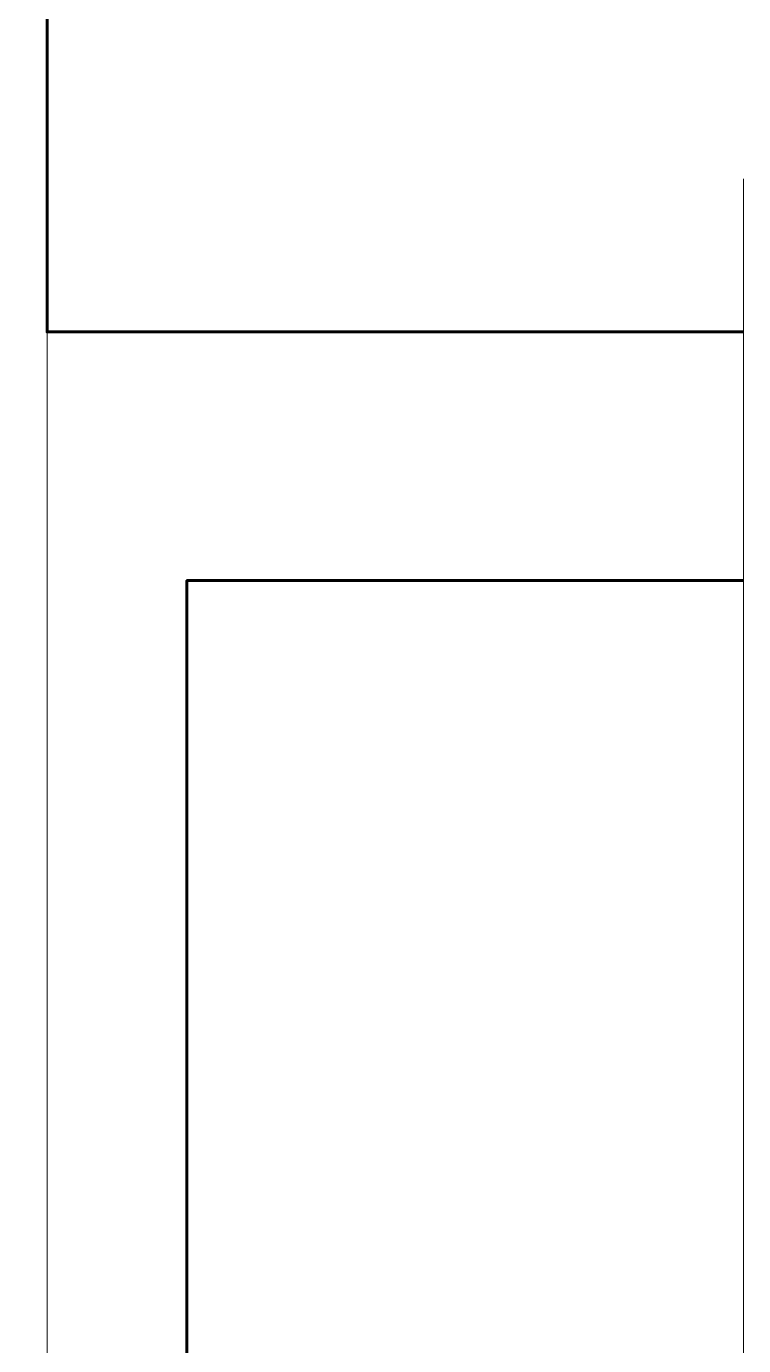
# Model space of a CAD drawing. Header units: millimetres. Extents: x 653176 to 972033, y 753746 to 925850.
# Drawn here: x 778518 to 780160, y 765245 to 768268 of the extents above; entities that cross this region are included whole.
import ezdxf

# ---------------------------------------------------------------- set-up
doc = ezdxf.new("R2010")
doc.units = ezdxf.units.MM
doc.header["$LTSCALE"] = 10
doc.layers.add('!обводка помещений', color=10, linetype='Continuous', lineweight=20)
doc.layers.add('wall', color=95, linetype='Continuous', lineweight=60)

msp = doc.modelspace()

# ---------------------------------------------------------------- linework, layer by layer
at = {"layer": '!обводка помещений', "color": 7}
msp.add_line((778565.4, 761947.6), (778565.4, 772717.6), dxfattribs=at)
at = {"layer": '!обводка помещений', "color": 7, "lineweight": 20}
for p, q in [((780159.9, 767918.1), (780159.9, 756565.1)), ((780159.9, 766997.6), (778885.4, 766997.6)), ((778885.4, 766997.6), (778885.4, 761947.6))]:
    msp.add_line(p, q, dxfattribs=at)
at = {"layer": 'wall'}
for points in [[(780159.9, 767567.6), (778565.4, 767567.6), (778565.4, 772717.6), (779175.4, 772717.6), (779175.4, 773953.7)], [(776665.4, 762517.6), (776665.4, 762077.6), (776595.4, 762077.6), (776595.4, 761947.6), (778885.4, 761947.6), (778885.4, 766997.6), (780159.9, 766997.6)]]:
    msp.add_lwpolyline(points, dxfattribs=at)

doc.saveas('drawing.dxf')
